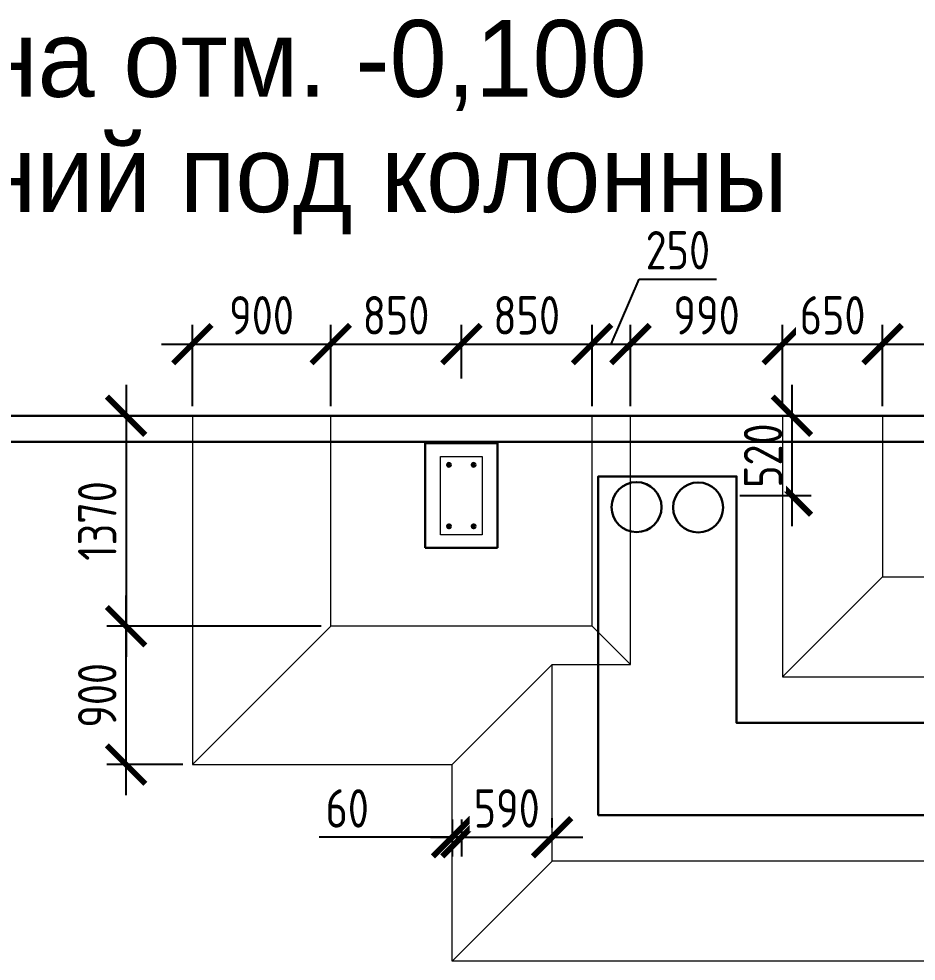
# Model space of a CAD drawing. Header units: millimetres. Extents: x 2559584 to 2748503, y -688364 to -611007.
# Drawn here: x 2587557 to 2593394, y -634657 to -628525 of the extents above; entities that cross this region are included whole.
import ezdxf
from ezdxf.enums import TextEntityAlignment as Align

# ---------------------------------------------------------------- set-up
doc = ezdxf.new("R2010")
doc.units = ezdxf.units.MM
doc.header["$LTSCALE"] = 50
doc.linetypes.add('PS-HIDDEN1', pattern=[4, 3, -1])
doc.layers.get('Defpoints').update_dxf_attribs({"color": 4})
for name, color, linetype, lineweight in [('___отверстия_пол', 84, 'Continuous', 35), ('_PP__F_Plate', 90, 'Continuous', 40), ('_PP_DIM Linear', 140, 'Continuous', 9), ('ВК_К2', 116, 'Continuous', 30), ('ВК_К4', 102, 'Continuous', 30), ('Тонкие', 175, 'Continuous', 20)]:
    doc.layers.add(name, color=color, linetype=linetype, lineweight=lineweight)
doc.styles.add('_PP_Text Style', font='isocpeur.ttf', dxfattribs={"width": 0.8})
doc.styles.add('PSTUDIO', font='pstudio.shx')
doc.dimstyles.new('_PP_DIM Style', dxfattribs={"dimtxt": 2.5, "dimasz": 2.5, "dimexe": 1.25, "dimexo": 0.625, "dimtad": 1, "dimdec": 0, "dimrnd": 0.001, "dimtxsty": '_PP_Text Style', "dimblk": 'ARCHTICK', "dimcen": 2.5, "dimdle": 2, "dimadec": 0, "dimazin": 2, "dimtfac": 0.75, "dimtdec": 0, "dimtmove": 0, "dimatfit": 3, "dimfxl": 1, "dimtolj": 1, "dimarcsym": 0})

# ---------------------------------------------------------------- blocks, each defined once
blk = doc.blocks.new('_ARCHTICK')
at = {"color": 0, "linetype": 'ByBlock', "const_width": 0.15}
blk.add_lwpolyline([(-0.5, -0.5), (0.5, 0.5)], dxfattribs=at)
blk = doc.blocks.new('*D572')
at = {"layer": '_PP_DIM Linear', "color": 0, "lineweight": -2, "ltscale": 100, "transparency": 16777216}
for p, q in [((2592585.9, -630907.3), (2592585.9, -631827.3)), ((2592248.3, -631107.3), (2592710.9, -631107.3)), ((2592248.3, -631627.3), (2592710.9, -631627.3))]:
    blk.add_line(p, q, dxfattribs=at)
at = {"layer": 'Defpoints', "color": 0, "ltscale": 100, "transparency": 16777216}
for p in [(2592185.8, -631107.3), (2592185.8, -631627.3), (2592585.9, -631627.3)]:
    blk.add_point(p, dxfattribs=at)
at = {"layer": '_PP_DIM Linear', "color": 0, "lineweight": -2, "ltscale": 100, "transparency": 16777216, "xscale": 250, "yscale": 250, "zscale": 250}
for p, rotation in [((2592585.9, -631107.3), 90), ((2592585.9, -631627.3), 270)]:
    blk.add_blockref('_ARCHTICK', p, dxfattribs=dict(at, rotation=rotation))
at = {"layer": '_PP_DIM Linear', "color": 0, "ltscale": 100, "transparency": 16777216, "insert": (2592398.4, -631367.3), "char_height": 250, "attachment_point": 5, "rotation": 90, "style": '_PP_Text Style', "bg_fill": 3, "box_fill_scale": 1.1, "bg_fill_color": 256, "bg_fill_true_color": 13158600, "bg_fill_transparency": 0}
blk.add_mtext('\\A1;520', dxfattribs=at)
blk = doc.blocks.new('*D575')
at = {"layer": '_PP_DIM Linear', "color": 0, "lineweight": -2, "transparency": 16777216}
for p, q in [((2588254.7, -630907.3), (2588254.7, -632677.3)), ((2588592.9, -631107.3), (2588129.7, -631107.3)), ((2589523.3, -632477.3), (2588129.7, -632477.3))]:
    blk.add_line(p, q, dxfattribs=at)
at = {"layer": 'Defpoints', "color": 0, "transparency": 16777216}
for p in [(2588655.4, -631107.3), (2588254.7, -632477.3), (2589585.8, -632477.3)]:
    blk.add_point(p, dxfattribs=at)
at = {"layer": '_PP_DIM Linear', "color": 0, "lineweight": -2, "transparency": 16777216, "xscale": 250, "yscale": 250, "zscale": 250}
for p, rotation in [((2588254.7, -631107.3), 90), ((2588254.7, -632477.3), 270)]:
    blk.add_blockref('_ARCHTICK', p, dxfattribs=dict(at, rotation=rotation))
at = {"layer": '_PP_DIM Linear', "color": 0, "transparency": 16777216, "insert": (2588067.2, -631792.3), "char_height": 250, "attachment_point": 5, "rotation": 90, "style": '_PP_Text Style', "bg_fill": 3, "box_fill_scale": 1.1, "bg_fill_color": 256, "bg_fill_true_color": 13158600, "bg_fill_transparency": 0}
blk.add_mtext('\\A1;1370', dxfattribs=at)
blk = doc.blocks.new('*D576')
at = {"layer": '_PP_DIM Linear', "color": 0, "lineweight": -2, "ltscale": 100, "transparency": 16777216}
for p, q in [((2588254.7, -633577.3), (2588254.7, -632277.3)), ((2589523.3, -632477.3), (2588129.7, -632477.3)), ((2588623.4, -633377.3), (2588129.7, -633377.3))]:
    blk.add_line(p, q, dxfattribs=at)
at = {"layer": 'Defpoints', "color": 0, "ltscale": 100, "transparency": 16777216}
for p in [(2588254.7, -632477.3), (2589585.8, -632477.3), (2588685.9, -633377.3)]:
    blk.add_point(p, dxfattribs=at)
at = {"layer": '_PP_DIM Linear', "color": 0, "lineweight": -2, "ltscale": 100, "transparency": 16777216, "xscale": 250, "yscale": 250, "zscale": 250}
for p, rotation in [((2588254.7, -632477.3), 90), ((2588254.7, -633377.3), 270)]:
    blk.add_blockref('_ARCHTICK', p, dxfattribs=dict(at, rotation=rotation))
at = {"layer": '_PP_DIM Linear', "color": 0, "ltscale": 100, "transparency": 16777216, "insert": (2588067.2, -632927.3), "char_height": 250, "attachment_point": 5, "rotation": 90, "style": '_PP_Text Style', "bg_fill": 3, "box_fill_scale": 1.1, "bg_fill_color": 256, "bg_fill_true_color": 13158600, "bg_fill_transparency": 0}
blk.add_mtext('\\A1;900', dxfattribs=at)
blk = doc.blocks.new('ФП')
at = {"ltscale": 120}
for centre in [(26920, 12200), (27080, 12200), (26920, 11800), (27080, 11800)]:
    blk.add_circle(centre, 10, dxfattribs=at)
at = {"layer": '___отверстия_пол', "color": 5}
blk.add_line((27890, 10520.4), (27890, 10520.4), dxfattribs=at)
blk.add_line((27890, 10520.4), (27890, 10520.4), dxfattribs=at)
at = {"layer": '___отверстия_пол', "color": 1, "lineweight": -2}
blk.add_lwpolyline([(31665, 9920.4), (27890, 9920.4), (27890, 12125), (28790, 12125), (28790, 10520.4), (31665, 10520.4)], dxfattribs=at)
at = {"layer": '_PP__F_Plate', "linetype": 'PS-HIDDEN1', "lineweight": 15, "ltscale": 100}
for p, q in [((25250, 12520), (25250, 10250)), ((26150, 11150), (26150, 12520)), ((27850, 11150), (27850, 12520)), ((26150, 11150), (25250, 10250)), ((27850, 11150), (26150, 11150)), ((27850, 11150), (28100, 10900)), ((25250, 10250), (26940, 10250))]:
    blk.add_line(p, q, dxfattribs=at)
at = {"layer": '_PP__F_Plate', "color": 1, "linetype": 'PS-HIDDEN1', "lineweight": 15, "ltscale": 100}
for p, q in [((27040, 12520), (29640, 12520)), ((27590, 12520), (29090, 12520)), ((29090, 12520), (29090, 10820.4)), ((27590, 9620.4), (27590, 10900)), ((29090, 10820.4), (31365, 10820.4)), ((31365, 9620.4), (27590, 9620.4))]:
    blk.add_line(p, q, dxfattribs=at)
at = {"layer": '_PP__F_Plate', "lineweight": -2, "ltscale": 150}
blk.add_line((14725, 12350), (45380, 12350), dxfattribs=at)
at = {"layer": '_PP__F_Plate', "lineweight": -2}
for p, q in [((26765, 11660.5), (26765, 12340.5)), ((27235, 12340.5), (26765, 12340.5)), ((27235, 11660.5), (27235, 12340.5)), ((27235, 11660.5), (26765, 11660.5))]:
    blk.add_line(p, q, dxfattribs=at)
at = {"layer": '_PP__F_Plate', "lineweight": -2, "ltscale": 150}
blk.add_lwpolyline([(12270, 12520), (33130, 12520)], dxfattribs=at)
at = {"layer": '_PP__F_Plate', "color": 1, "linetype": 'PS-HIDDEN1', "lineweight": 15, "ltscale": 100}
for points in [[(28100, 10900), (28100, 12520)], [(29740, 12520), (29740, 11470.4), (30715, 11470.4), (30715, 12520)], [(29090, 10820.4), (29740, 11470.4)], [(27590, 10900), (26940, 10250)], [(27590, 10900), (28100, 10900)], [(30715, 8970.4), (26940, 8970.4), (26940, 10250)], [(27590, 9620.4), (26940, 8970.4)]]:
    blk.add_lwpolyline(points, dxfattribs=at)
at = {"layer": 'ВК_К2', "color": 3}
blk.add_circle((28140, 11925), 162.5, dxfattribs=at)
at = {"layer": 'ВК_К4', "color": 3, "linetype": 'ByBlock', "lineweight": 30, "ltscale": 20}
blk.add_circle((28540, 11923), 162.5, dxfattribs=at)
at = {"layer": 'Тонкие', "ltscale": 120}
blk.add_lwpolyline([(26865, 11745), (26865, 12255), (27135, 12255), (27135, 11745)], close=True, dxfattribs=at)
blk = doc.blocks.new('*D431')
at = {"layer": '_PP_DIM Linear', "color": 0, "lineweight": -2, "transparency": 16777216}
for p, q in [((2588685.9, -631044.8), (2588685.9, -630516.6)), ((2589585.8, -631044.8), (2589585.8, -630516.6)), ((2588485.9, -630641.6), (2589785.8, -630641.6))]:
    blk.add_line(p, q, dxfattribs=at)
at = {"layer": 'Defpoints', "color": 0, "transparency": 16777216}
for p in [(2589585.8, -630641.6), (2588685.9, -631107.3), (2589585.8, -631107.3)]:
    blk.add_point(p, dxfattribs=at)
at = {"layer": '_PP_DIM Linear', "color": 0, "lineweight": -2, "transparency": 16777216, "xscale": 250, "yscale": 250, "zscale": 250, "rotation": 180}
blk.add_blockref('_ARCHTICK', (2588685.9, -630641.6), dxfattribs=at)
at = {"layer": '_PP_DIM Linear', "color": 0, "lineweight": -2, "transparency": 16777216, "xscale": 250, "yscale": 250, "zscale": 250}
blk.add_blockref('_ARCHTICK', (2589585.8, -630641.6), dxfattribs=at)
at = {"layer": '_PP_DIM Linear', "color": 0, "transparency": 16777216, "insert": (2589135.8, -630454.1), "char_height": 250, "attachment_point": 5, "style": '_PP_Text Style', "bg_fill": 3, "box_fill_scale": 1.1, "bg_fill_color": 256, "bg_fill_true_color": 13158600, "bg_fill_transparency": 0}
blk.add_mtext('\\A1;900', dxfattribs=at)
blk = doc.blocks.new('*D432')
at = {"layer": '_PP_DIM Linear', "color": 0, "lineweight": -2, "ltscale": 100, "transparency": 16777216}
for p, q in [((2589585.8, -631044.8), (2589585.8, -630516.6)), ((2590435.8, -630864.8), (2590435.8, -630516.6)), ((2589385.8, -630641.6), (2590635.8, -630641.6))]:
    blk.add_line(p, q, dxfattribs=at)
at = {"layer": 'Defpoints', "color": 0, "ltscale": 100, "transparency": 16777216}
for p in [(2590435.8, -630641.6), (2590435.8, -630927.3), (2589585.8, -631107.3)]:
    blk.add_point(p, dxfattribs=at)
at = {"layer": '_PP_DIM Linear', "color": 0, "lineweight": -2, "ltscale": 100, "transparency": 16777216, "xscale": 250, "yscale": 250, "zscale": 250, "rotation": 180}
blk.add_blockref('_ARCHTICK', (2589585.8, -630641.6), dxfattribs=at)
at = {"layer": '_PP_DIM Linear', "color": 0, "lineweight": -2, "ltscale": 100, "transparency": 16777216, "xscale": 250, "yscale": 250, "zscale": 250}
blk.add_blockref('_ARCHTICK', (2590435.8, -630641.6), dxfattribs=at)
at = {"layer": '_PP_DIM Linear', "color": 0, "ltscale": 100, "transparency": 16777216, "insert": (2590010.8, -630454.1), "char_height": 250, "attachment_point": 5, "style": '_PP_Text Style', "bg_fill": 3, "box_fill_scale": 1.1, "bg_fill_color": 256, "bg_fill_true_color": 13158600, "bg_fill_transparency": 0}
blk.add_mtext('\\A1;850', dxfattribs=at)
blk = doc.blocks.new('*D433')
at = {"layer": '_PP_DIM Linear', "color": 0, "lineweight": -2, "ltscale": 100, "transparency": 16777216}
for p, q in [((2590435.8, -630864.8), (2590435.8, -630516.6)), ((2591285.8, -631044.8), (2591285.8, -630516.6)), ((2590235.8, -630641.6), (2591485.8, -630641.6))]:
    blk.add_line(p, q, dxfattribs=at)
at = {"layer": 'Defpoints', "color": 0, "ltscale": 100, "transparency": 16777216}
for p in [(2591285.8, -630641.6), (2590435.8, -630927.3), (2591285.8, -631107.3)]:
    blk.add_point(p, dxfattribs=at)
at = {"layer": '_PP_DIM Linear', "color": 0, "lineweight": -2, "ltscale": 100, "transparency": 16777216, "xscale": 250, "yscale": 250, "zscale": 250, "rotation": 180}
blk.add_blockref('_ARCHTICK', (2590435.8, -630641.6), dxfattribs=at)
at = {"layer": '_PP_DIM Linear', "color": 0, "lineweight": -2, "ltscale": 100, "transparency": 16777216, "xscale": 250, "yscale": 250, "zscale": 250}
blk.add_blockref('_ARCHTICK', (2591285.8, -630641.6), dxfattribs=at)
at = {"layer": '_PP_DIM Linear', "color": 0, "ltscale": 100, "transparency": 16777216, "insert": (2590860.8, -630454.1), "char_height": 250, "attachment_point": 5, "style": '_PP_Text Style', "bg_fill": 3, "box_fill_scale": 1.1, "bg_fill_color": 256, "bg_fill_true_color": 13158600, "bg_fill_transparency": 0}
blk.add_mtext('\\A1;850', dxfattribs=at)
blk = doc.blocks.new('*D434')
at = {"layer": '_PP_DIM Linear', "color": 0, "lineweight": -2, "ltscale": 100, "transparency": 16777216}
for p, q in [((2591410.8, -630641.6), (2591591.5, -630218.1)), ((2591591.5, -630218.1), (2592096.5, -630218.1)), ((2591285.8, -631044.8), (2591285.8, -630516.6)), ((2591535.8, -631044.8), (2591535.8, -630516.6)), ((2591085.8, -630641.6), (2591735.8, -630641.6))]:
    blk.add_line(p, q, dxfattribs=at)
at = {"layer": 'Defpoints', "color": 0, "ltscale": 100, "transparency": 16777216}
for p in [(2591535.8, -630641.6), (2591285.8, -631107.3), (2591535.8, -631107.3)]:
    blk.add_point(p, dxfattribs=at)
at = {"layer": '_PP_DIM Linear', "color": 0, "lineweight": -2, "ltscale": 100, "transparency": 16777216, "xscale": 250, "yscale": 250, "zscale": 250, "rotation": 180}
blk.add_blockref('_ARCHTICK', (2591285.8, -630641.6), dxfattribs=at)
at = {"layer": '_PP_DIM Linear', "color": 0, "lineweight": -2, "ltscale": 100, "transparency": 16777216, "xscale": 250, "yscale": 250, "zscale": 250}
blk.add_blockref('_ARCHTICK', (2591535.8, -630641.6), dxfattribs=at)
at = {"layer": '_PP_DIM Linear', "color": 0, "ltscale": 100, "transparency": 16777216, "insert": (2591844, -630030.6), "char_height": 250, "attachment_point": 5, "style": '_PP_Text Style', "bg_fill": 3, "box_fill_scale": 1.1, "bg_fill_color": 256, "bg_fill_true_color": 13158600, "bg_fill_transparency": 0}
blk.add_mtext('\\A1;250', dxfattribs=at)
blk = doc.blocks.new('*D435')
at = {"layer": '_PP_DIM Linear', "color": 0, "lineweight": -2, "ltscale": 100, "transparency": 16777216}
for p, q in [((2591535.8, -631044.8), (2591535.8, -630516.6)), ((2592525.8, -631044.8), (2592525.8, -630516.6)), ((2591335.8, -630641.6), (2592725.8, -630641.6))]:
    blk.add_line(p, q, dxfattribs=at)
at = {"layer": 'Defpoints', "color": 0, "ltscale": 100, "transparency": 16777216}
for p in [(2592525.8, -630641.6), (2591535.8, -631107.3), (2592525.8, -631107.3)]:
    blk.add_point(p, dxfattribs=at)
at = {"layer": '_PP_DIM Linear', "color": 0, "lineweight": -2, "ltscale": 100, "transparency": 16777216, "xscale": 250, "yscale": 250, "zscale": 250, "rotation": 180}
blk.add_blockref('_ARCHTICK', (2591535.8, -630641.6), dxfattribs=at)
at = {"layer": '_PP_DIM Linear', "color": 0, "lineweight": -2, "ltscale": 100, "transparency": 16777216, "xscale": 250, "yscale": 250, "zscale": 250}
blk.add_blockref('_ARCHTICK', (2592525.8, -630641.6), dxfattribs=at)
at = {"layer": '_PP_DIM Linear', "color": 0, "ltscale": 100, "transparency": 16777216, "insert": (2592030.8, -630454.1), "char_height": 250, "attachment_point": 5, "style": '_PP_Text Style', "bg_fill": 3, "box_fill_scale": 1.1, "bg_fill_color": 256, "bg_fill_true_color": 13158600, "bg_fill_transparency": 0}
blk.add_mtext('\\A1;990', dxfattribs=at)
blk = doc.blocks.new('*D436')
at = {"layer": '_PP_DIM Linear', "color": 0, "lineweight": -2, "ltscale": 100, "transparency": 16777216}
for p, q in [((2592525.8, -631044.8), (2592525.8, -630516.6)), ((2593175.8, -631044.8), (2593175.8, -630516.6)), ((2592325.8, -630641.6), (2593375.8, -630641.6))]:
    blk.add_line(p, q, dxfattribs=at)
at = {"layer": 'Defpoints', "color": 0, "ltscale": 100, "transparency": 16777216}
for p in [(2593175.8, -630641.6), (2592525.8, -631107.3), (2593175.8, -631107.3)]:
    blk.add_point(p, dxfattribs=at)
at = {"layer": '_PP_DIM Linear', "color": 0, "lineweight": -2, "ltscale": 100, "transparency": 16777216, "xscale": 250, "yscale": 250, "zscale": 250, "rotation": 180}
blk.add_blockref('_ARCHTICK', (2592525.8, -630641.6), dxfattribs=at)
at = {"layer": '_PP_DIM Linear', "color": 0, "lineweight": -2, "ltscale": 100, "transparency": 16777216, "xscale": 250, "yscale": 250, "zscale": 250}
blk.add_blockref('_ARCHTICK', (2593175.8, -630641.6), dxfattribs=at)
at = {"layer": '_PP_DIM Linear', "color": 0, "ltscale": 100, "transparency": 16777216, "insert": (2592850.8, -630454.1), "char_height": 250, "attachment_point": 5, "style": '_PP_Text Style', "bg_fill": 3, "box_fill_scale": 1.1, "bg_fill_color": 256, "bg_fill_true_color": 13158600, "bg_fill_transparency": 0}
blk.add_mtext('\\A1;650', dxfattribs=at)
blk = doc.blocks.new('*D437')
at = {"layer": '_PP_DIM Linear', "color": 0, "lineweight": -2, "ltscale": 100, "transparency": 16777216}
for p, q in [((2593175.8, -631044.8), (2593175.8, -630516.6)), ((2594150.8, -631044.8), (2594150.8, -630516.6)), ((2592975.8, -630641.6), (2594350.8, -630641.6))]:
    blk.add_line(p, q, dxfattribs=at)
at = {"layer": 'Defpoints', "color": 0, "ltscale": 100, "transparency": 16777216}
for p in [(2594150.8, -630641.6), (2593175.8, -631107.3), (2594150.8, -631107.3)]:
    blk.add_point(p, dxfattribs=at)
at = {"layer": '_PP_DIM Linear', "color": 0, "lineweight": -2, "ltscale": 100, "transparency": 16777216, "xscale": 250, "yscale": 250, "zscale": 250, "rotation": 180}
blk.add_blockref('_ARCHTICK', (2593175.8, -630641.6), dxfattribs=at)
at = {"layer": '_PP_DIM Linear', "color": 0, "lineweight": -2, "ltscale": 100, "transparency": 16777216, "xscale": 250, "yscale": 250, "zscale": 250}
blk.add_blockref('_ARCHTICK', (2594150.8, -630641.6), dxfattribs=at)
at = {"layer": '_PP_DIM Linear', "color": 0, "ltscale": 100, "transparency": 16777216, "insert": (2593663.3, -630454.1), "char_height": 250, "attachment_point": 5, "style": '_PP_Text Style', "bg_fill": 3, "box_fill_scale": 1.1, "bg_fill_color": 256, "bg_fill_true_color": 13158600, "bg_fill_transparency": 0}
blk.add_mtext('\\A1;975', dxfattribs=at)
blk = doc.blocks.new('*D465')
at = {"layer": '_PP_DIM Linear', "color": 0, "lineweight": -2, "ltscale": 100, "transparency": 16777216}
for p, q in [((2590375.8, -633734.8), (2590375.8, -633975.5)), ((2590435.8, -633734.8), (2590435.8, -633975.5)), ((2590375.8, -633850.5), (2589510.8, -633850.5)), ((2590435.8, -633850.5), (2590375.8, -633850.5)), ((2590435.8, -633850.5), (2590685.8, -633850.5))]:
    blk.add_line(p, q, dxfattribs=at)
at = {"layer": 'Defpoints', "color": 0, "ltscale": 100, "transparency": 16777216}
for p in [(2590375.8, -633672.3), (2590435.8, -633672.3), (2590435.8, -633850.5)]:
    blk.add_point(p, dxfattribs=at)
at = {"layer": '_PP_DIM Linear', "color": 0, "lineweight": -2, "ltscale": 100, "transparency": 16777216, "xscale": 250, "yscale": 250, "zscale": 250}
blk.add_blockref('_ARCHTICK', (2590375.8, -633850.5), dxfattribs=at)
at = {"layer": '_PP_DIM Linear', "color": 0, "lineweight": -2, "ltscale": 100, "transparency": 16777216, "xscale": 250, "yscale": 250, "zscale": 250, "rotation": 180}
blk.add_blockref('_ARCHTICK', (2590435.8, -633850.5), dxfattribs=at)
at = {"layer": '_PP_DIM Linear', "color": 0, "ltscale": 100, "transparency": 16777216, "insert": (2589693.3, -633663), "char_height": 250, "attachment_point": 5, "style": '_PP_Text Style', "bg_fill": 3, "box_fill_scale": 1.1, "bg_fill_color": 256, "bg_fill_true_color": 13158600, "bg_fill_transparency": 0}
blk.add_mtext('\\A1;60', dxfattribs=at)
blk = doc.blocks.new('*D466')
at = {"layer": '_PP_DIM Linear', "color": 0, "lineweight": -2, "ltscale": 100, "transparency": 16777216}
for p, q in [((2590435.8, -633734.8), (2590435.8, -633975.5)), ((2591025.8, -633788), (2591025.8, -633725.5)), ((2590235.8, -633850.5), (2591225.8, -633850.5))]:
    blk.add_line(p, q, dxfattribs=at)
at = {"layer": 'Defpoints', "color": 0, "ltscale": 100, "transparency": 16777216}
for p in [(2590435.8, -633672.3), (2591025.8, -633850.5), (2591025.8, -633850.5)]:
    blk.add_point(p, dxfattribs=at)
at = {"layer": '_PP_DIM Linear', "color": 0, "lineweight": -2, "ltscale": 100, "transparency": 16777216, "xscale": 250, "yscale": 250, "zscale": 250, "rotation": 180}
blk.add_blockref('_ARCHTICK', (2590435.8, -633850.5), dxfattribs=at)
at = {"layer": '_PP_DIM Linear', "color": 0, "lineweight": -2, "ltscale": 100, "transparency": 16777216, "xscale": 250, "yscale": 250, "zscale": 250}
blk.add_blockref('_ARCHTICK', (2591025.8, -633850.5), dxfattribs=at)
at = {"layer": '_PP_DIM Linear', "color": 0, "ltscale": 100, "transparency": 16777216, "insert": (2590730.8, -633663), "char_height": 250, "attachment_point": 5, "style": '_PP_Text Style', "bg_fill": 3, "box_fill_scale": 1.1, "bg_fill_color": 256, "bg_fill_true_color": 13158600, "bg_fill_transparency": 0}
blk.add_mtext('\\A1;590', dxfattribs=at)

msp = doc.modelspace()

# ---------------------------------------------------------------- texts
at = {"style": 'PSTUDIO'}
for s, p in [('Фундаментная плита ФП1 на отм. -0,100', (2585323.3, -629182.3)), ('Схема расположения утолщений под колонны', (2585323.3, -629932.4))]:
    msp.add_text(s, height=500, dxfattribs=at).set_placement(p, align=Align.BOTTOM_CENTER)

# ---------------------------------------------------------------- dimensions: what is measured, and where the dimension line sits
at = {"layer": '_PP_DIM Linear'}
dim = msp.add_linear_dim(base=(2588254.7, -632477.3), p1=(2588655.4, -631107.3), p2=(2589585.8, -632477.3), angle=90, dimstyle='_PP_DIM Style', override={"dimscale": 100, "dimtmove": 1, "dimtfill": 1}, dxfattribs=at)
dim.commit()
dim.dimension.update_dxf_attribs({"geometry": '*D575', "text_midpoint": (2588067.2, -631792.3)})
at = {"layer": '_PP_DIM Linear', "ltscale": 100}
dim = msp.add_linear_dim(base=(2592585.9, -631627.3), p1=(2592185.8, -631107.3), p2=(2592185.8, -631627.3), angle=270, dimstyle='_PP_DIM Style', override={"dimscale": 100, "dimtfill": 1}, dxfattribs=at)
dim.commit()
dim.dimension.update_dxf_attribs({"geometry": '*D572', "text_midpoint": (2592398.4, -631367.3)})

# ---------------------------------------------------------------- next in the draw order: dimensions: what is measured, and where the dimension line sits
dim = msp.add_linear_dim(base=(2588254.7, -632477.3), p1=(2588685.9, -633377.3), p2=(2589585.8, -632477.3), angle=270, dimstyle='_PP_DIM Style', override={"dimscale": 100, "dimtfill": 1}, dxfattribs=at)
dim.commit()
dim.dimension.update_dxf_attribs({"geometry": '*D576', "text_midpoint": (2588067.2, -632927.3)})

# ---------------------------------------------------------------- next in the draw order: block references
at = {"layer": '_PP__F_Plate', "color": 3, "lineweight": 30}
msp.add_blockref('ФП', (2563435.8, -643627.3), dxfattribs=at)

# ---------------------------------------------------------------- next in the draw order: dimensions: what is measured, and where the dimension line sits
at = {"layer": '_PP_DIM Linear'}
dim = msp.add_linear_dim(base=(2589585.8, -630641.6), p1=(2588685.9, -631107.3), p2=(2589585.8, -631107.3), dimstyle='_PP_DIM Style', override={"dimscale": 100, "dimtmove": 1, "dimtfill": 1}, dxfattribs=at)
dim.commit()
dim.dimension.update_dxf_attribs({"geometry": '*D431', "text_midpoint": (2589135.8, -630454.1)})
at = {"layer": '_PP_DIM Linear', "ltscale": 100}
dim = msp.add_linear_dim(base=(2590435.8, -633850.5), p1=(2590375.8, -633672.3), p2=(2590435.8, -633672.3), dimstyle='_PP_DIM Style', override={"dimscale": 100, "dimtfill": 1}, dxfattribs=at)
dim.commit()
dim.dimension.update_dxf_attribs({"geometry": '*D465', "text_midpoint": (2589693.3, -633850.5), "dimtype": 160})

# ---------------------------------------------------------------- next in the draw order: dimensions: what is measured, and where the dimension line sits
for base, p1, p2, picture, middle in [((2590435.8, -630641.6), (2589585.8, -631107.3), (2590435.8, -630927.3), '*D432', (2590010.8, -630454.1)), ((2591025.8, -633850.5), (2590435.8, -633672.3), (2591025.8, -633850.5), '*D466', (2590730.8, -633663))]:
    dim = msp.add_linear_dim(base=base, p1=p1, p2=p2, dimstyle='_PP_DIM Style', override={"dimscale": 100, "dimtfill": 1}, dxfattribs=at)
    dim.commit()
    dim.dimension.update_dxf_attribs({"geometry": picture, "text_midpoint": middle})

# ---------------------------------------------------------------- next in the draw order: dimensions: what is measured, and where the dimension line sits
dim = msp.add_linear_dim(base=(2591285.8, -630641.6), p1=(2590435.8, -630927.3), p2=(2591285.8, -631107.3), dimstyle='_PP_DIM Style', override={"dimscale": 100, "dimtfill": 1}, dxfattribs=at)
dim.commit()
dim.dimension.update_dxf_attribs({"geometry": '*D433', "text_midpoint": (2590860.8, -630454.1)})

# ---------------------------------------------------------------- next in the draw order: dimensions: what is measured, and where the dimension line sits
dim = msp.add_linear_dim(base=(2591535.8, -630641.6), p1=(2591285.8, -631107.3), p2=(2591535.8, -631107.3), dimstyle='_PP_DIM Style', override={"dimscale": 100, "dimtmove": 1, "dimtfill": 1}, dxfattribs=at)
dim.commit()
dim.dimension.update_dxf_attribs({"geometry": '*D434', "text_midpoint": (2591654, -630218.1), "dimtype": 160})

# ---------------------------------------------------------------- next in the draw order: dimensions: what is measured, and where the dimension line sits
dim = msp.add_linear_dim(base=(2592525.8, -630641.6), p1=(2591535.8, -631107.3), p2=(2592525.8, -631107.3), dimstyle='_PP_DIM Style', override={"dimscale": 100, "dimtfill": 1}, dxfattribs=at)
dim.commit()
dim.dimension.update_dxf_attribs({"geometry": '*D435', "text_midpoint": (2592030.8, -630454.1)})

# ---------------------------------------------------------------- next in the draw order: dimensions: what is measured, and where the dimension line sits
dim = msp.add_linear_dim(base=(2593175.8, -630641.6), p1=(2592525.8, -631107.3), p2=(2593175.8, -631107.3), dimstyle='_PP_DIM Style', override={"dimscale": 100, "dimtfill": 1}, dxfattribs=at)
dim.commit()
dim.dimension.update_dxf_attribs({"geometry": '*D436', "text_midpoint": (2592850.8, -630454.1)})

# ---------------------------------------------------------------- next in the draw order: dimensions: what is measured, and where the dimension line sits
dim = msp.add_linear_dim(base=(2594150.8, -630641.6), p1=(2593175.8, -631107.3), p2=(2594150.8, -631107.3), dimstyle='_PP_DIM Style', override={"dimscale": 100, "dimtfill": 1}, dxfattribs=at)
dim.commit()
dim.dimension.update_dxf_attribs({"geometry": '*D437', "text_midpoint": (2593663.3, -630454.1)})

doc.saveas('drawing.dxf')
